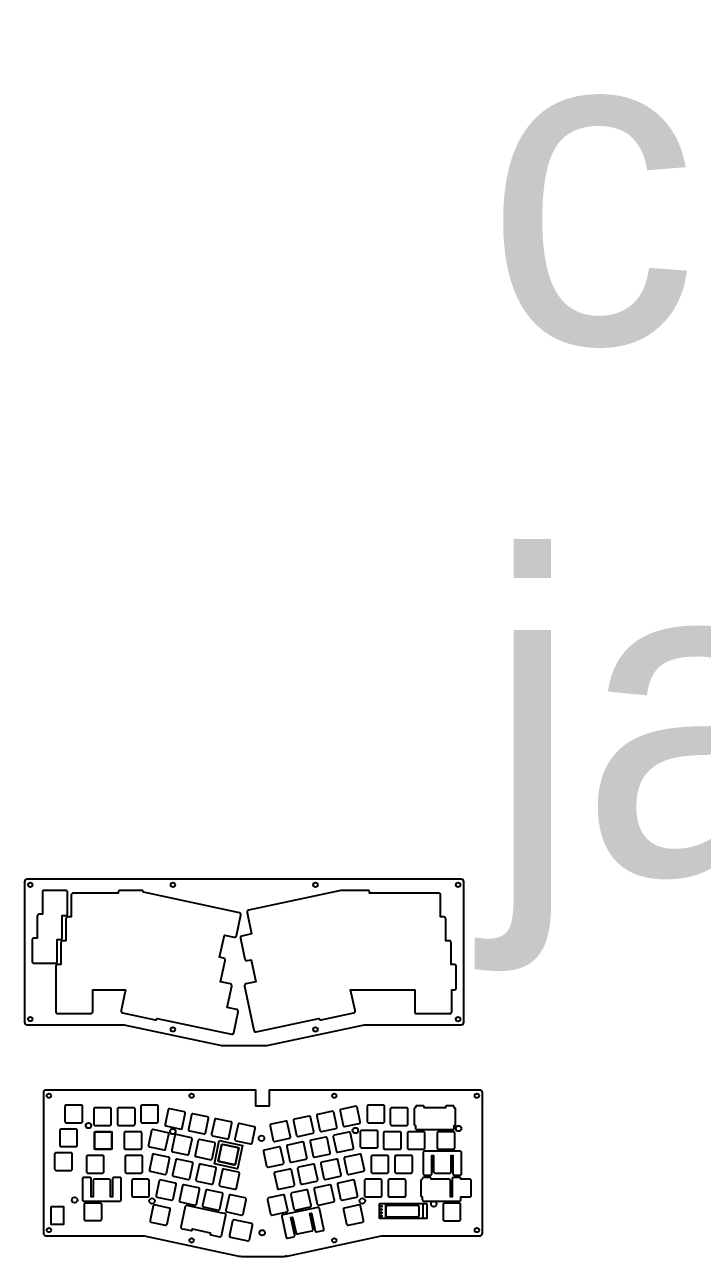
# Model space of a CAD drawing. Extents: x 59 to 2996, y -153 to 1402.
# Drawn here: x 865 to 1407, y 417 to 1402 of the extents above; entities that cross this region are included whole.
import ezdxf

# ---------------------------------------------------------------- set-up
doc = ezdxf.new("R2010")
doc.units = 0
doc.layers.get('0').update_dxf_attribs({"linetype": 'CONTINUOUS'})
doc.layers.add('OLED', color=7, linetype='CONTINUOUS')

msp = doc.modelspace()

# ---------------------------------------------------------------- linework, layer by layer
for p, q in [((1148.67, 447.44), (1148.67, 459.44)), ((1148.67, 459.44), (1186.67, 459.44)), ((1148.67, 447.44), (1148.67, 459.44)), ((1153.67, 459.44), (1153.67, 447.44)), ((1154.17, 449.71), (1154.17, 457.17)), ((1155.17, 458.17), (1179.17, 458.17)), ((1180.17, 457.17), (1180.17, 449.71)), ((1183.67, 447.44), (1183.67, 459.44)), ((1186.67, 459.44), (1186.67, 447.44)), ((1186.67, 447.44), (1148.67, 447.44)), ((1179.17, 448.71), (1155.17, 448.71))]:
    msp.add_line(p, q)
at = {"color": 7, "linetype": 'Continuous', "lineweight": 25}
for points in [[(945.58, 602.26), (1021.22, 586.18, 0.052408), (1023.3, 585.96), (1057.77, 585.96, 0.052408), (1059.85, 586.18), (1135.49, 602.26, -0.052408), (1137.57, 602.47), (1214.18, 602.47, 0.414214), (1216.18, 604.47), (1216.18, 716.87, 0.414214), (1214.18, 718.87), (866.89, 718.87, 0.414214), (864.89, 716.87), (864.89, 604.47, 0.414214), (866.89, 602.47), (943.5, 602.47, -0.052408)], [(895.02, 672.26), (895.02, 689.81), (897.68, 689.81, 0.414214), (899.18, 691.31), (899.18, 708.37, 0.414214), (897.68, 709.87), (880.62, 709.87, 0.414214), (879.12, 708.37), (879.12, 690.82), (876.46, 690.82, 0.414214), (874.96, 689.32), (874.96, 671.77), (872.39, 671.77, 0.414214), (870.89, 670.27), (870.89, 653.21, 0.414214), (872.39, 651.71), (889.45, 651.71, 0.414214), (890.95, 653.21), (890.95, 670.76), (893.52, 670.76, 0.414214)], [(1036.68, 692.04), (959.89, 708.37), (959.89, 708.37, 0.414214), (958.39, 709.87), (941.33, 709.87, 0.414214), (939.83, 708.37), (939.83, 707.73), (903.64, 707.73, 0.414214), (902.14, 706.23), (902.14, 688.68), (899.48, 688.68, 0.414214), (897.98, 687.18), (897.98, 669.63), (895.41, 669.63, 0.414214), (893.91, 668.13), (893.91, 650.58), (891.24, 650.58, 0.414214), (889.74, 649.08), (889.74, 612.97, 0.414214), (891.24, 611.47), (917.84, 611.47, 0.414214), (919.34, 612.97), (919.34, 630.52), (945.64, 630.52), (942.07, 613.74, 0.414214), (943.23, 611.96), (969.23, 606.43, 0.414214), (971.01, 607.59), (971.01, 607.59), (1030.42, 594.96, 0.414214), (1032.2, 596.12), (1035.75, 612.8, 0.414214), (1034.59, 614.58), (1026.96, 616.2), (1030.61, 633.37, 0.414214), (1029.45, 635.15), (1021.61, 636.82), (1025.26, 653.98, 0.414214), (1024.1, 655.76), (1020.91, 656.44), (1024.66, 674.09), (1032.51, 672.42, 0.414214), (1034.29, 673.58), (1037.84, 690.26, 0.414214)], [(1128.11, 611.96, 0.414214), (1129.27, 613.74), (1125.7, 630.52), (1176.91, 630.52), (1176.91, 612.93, 0.414214), (1178.41, 611.43), (1205.01, 611.43, 0.414214), (1206.51, 612.93), (1206.51, 630.52), (1208.68, 630.52, 0.414214), (1210.18, 632.02), (1210.18, 649.08, 0.414214), (1208.68, 650.58), (1206.01, 650.58), (1206.01, 668.13, 0.414214), (1204.51, 669.63), (1201.75, 669.63), (1201.75, 687.18, 0.414214), (1200.25, 688.68), (1197.58, 688.68), (1197.58, 706.23, 0.414214), (1196.08, 707.73), (1140.85, 707.73), (1140.85, 708.37, 0.414214), (1139.35, 709.87), (1120.82, 709.87, 0.010008), (1120.76, 709.87), (1118.17, 709.77, 0.042377), (1117.92, 709.74), (1043.98, 694.02, 0.414214), (1042.82, 692.24), (1046.47, 675.07), (1038.63, 673.4, 0.414214), (1037.47, 671.62), (1041.02, 654.94, 0.414214), (1042.8, 653.78), (1045.99, 654.46), (1049.74, 636.82), (1041.89, 635.15, 0.414214), (1040.73, 633.37), (1048.24, 598.04, 0.414214), (1050.02, 596.89), (1100.33, 607.58, 0.413431), (1102.11, 606.43)], [(897.13, 525.16, 0.414214), (898.13, 524.16), (910.13, 524.16, 0.414214), (911.13, 525.16), (911.13, 537.16, 0.414214), (910.13, 538.16), (898.13, 538.16, 0.414214), (897.13, 537.16)], [(920.15, 523.02, 0.414214), (921.15, 522.02), (933.15, 522.02, 0.414214), (934.15, 523.02), (934.15, 535.02, 0.414214), (933.15, 536.02), (921.15, 536.02, 0.414214), (920.15, 535.02)], [(939.2, 523.02, 0.414214), (940.2, 522.02), (952.2, 522.02, 0.414214), (953.2, 523.02), (953.2, 535.02, 0.414214), (952.2, 536.02), (940.2, 536.02, 0.414214), (939.2, 535.02)], [(957.84, 525.16, 0.414214), (958.84, 524.16), (970.84, 524.16, 0.414214), (971.84, 525.16), (971.84, 537.16, 0.414214), (970.84, 538.16), (958.84, 538.16, 0.414214), (957.84, 537.16)], [(977.24, 522.78, 0.414214), (978.01, 521.6), (989.75, 519.1, 0.414214), (990.94, 519.87), (993.43, 531.61, 0.414214), (992.66, 532.8), (980.92, 535.29, 0.414214), (979.74, 534.52)], [(1101.06, 517.89, 0.414214), (1102.25, 517.12), (1113.99, 519.62, 0.414214), (1114.76, 520.8), (1112.26, 532.54, 0.414214), (1111.08, 533.31), (1099.34, 530.81, 0.414214), (1098.57, 529.63)], [(1119.7, 521.85, 0.414214), (1120.88, 521.08), (1132.62, 523.58, 0.414214), (1133.39, 524.76), (1130.9, 536.5, 0.414214), (1129.71, 537.27), (1117.97, 534.78, 0.414214), (1117.2, 533.59)], [(1138.8, 525.16, 0.414214), (1139.8, 524.16), (1151.8, 524.16, 0.414214), (1152.8, 525.16), (1152.8, 537.16, 0.414214), (1151.8, 538.16), (1139.8, 538.16, 0.414214), (1138.8, 537.16)], [(1157.43, 523.02, 0.414214), (1158.43, 522.02), (1170.43, 522.02, 0.414214), (1171.43, 523.02), (1171.43, 535.02, 0.414214), (1170.43, 536.02), (1158.43, 536.02, 0.414214), (1157.43, 535.02)], [(1177.56, 536.02), (1177.48, 536.02, 0.414214), (1176.48, 535.02), (1176.48, 523.02, 0.414214), (1177.48, 522.02), (1177.56, 522.02), (1177.56, 519.66, 0.414214), (1178.56, 518.66), (1207.44, 518.66, 0.414215), (1208.44, 519.66), (1208.44, 522.02), (1208.53, 522.02, 0.414214), (1209.53, 523.02), (1209.53, 535.02, 0.414214), (1208.53, 536.02), (1208.44, 536.02), (1208.44, 536.6, 0.414215), (1207.44, 537.6), (1202.44, 537.6, 0.414214), (1201.44, 536.6), (1201.44, 536.02), (1184.56, 536.02), (1184.56, 536.6, 0.414214), (1183.56, 537.6), (1178.56, 537.6, 0.414214), (1177.56, 536.6)], [(995.88, 518.82, 0.414214), (996.65, 517.64), (1008.38, 515.14, 0.414214), (1009.57, 515.91), (1012.07, 527.65, 0.414214), (1011.3, 528.83), (999.56, 531.33, 0.414214), (998.37, 530.56)], [(1014.51, 514.86, 0.414214), (1015.28, 513.67), (1027.02, 511.18, 0.414214), (1028.2, 511.95), (1030.7, 523.69, 0.414214), (1029.93, 524.87), (1018.19, 527.37, 0.414214), (1017, 526.6)], [(1033.14, 510.9, 0.414214), (1033.91, 509.71), (1045.65, 507.22, 0.414214), (1046.84, 507.99), (1049.33, 519.73, 0.414214), (1048.56, 520.91), (1036.82, 523.41, 0.414214), (1035.64, 522.64)], [(1063.8, 509.97, 0.414214), (1064.98, 509.2), (1076.72, 511.69, 0.414214), (1077.49, 512.88), (1075, 524.62, 0.414214), (1073.81, 525.39), (1062.07, 522.89, 0.414214), (1061.3, 521.71)], [(1082.43, 513.93, 0.414214), (1083.62, 513.16), (1095.35, 515.65, 0.414214), (1096.12, 516.84), (1093.63, 528.58, 0.414214), (1092.44, 529.35), (1080.71, 526.85, 0.414214), (1079.94, 525.67)], [(892.97, 506.11, 0.414214), (893.97, 505.11), (905.97, 505.11, 0.414214), (906.97, 506.11), (906.97, 518.11, 0.414214), (905.97, 519.11), (893.97, 519.11, 0.414214), (892.97, 518.11)], [(920.75, 503.97, 0.414214), (921.75, 502.97), (933.75, 502.97, 0.414214), (934.75, 503.97), (934.75, 515.97, 0.414214), (933.75, 516.97), (921.75, 516.97, 0.414214), (920.75, 515.97)], [(944.56, 503.97, 0.414214), (945.56, 502.97), (957.56, 502.97, 0.414214), (958.56, 503.97), (958.56, 515.97, 0.414214), (957.56, 516.97), (945.56, 516.97, 0.414214), (944.56, 515.97)], [(963.96, 506.13, 0.414214), (964.73, 504.95), (976.47, 502.45, 0.414214), (977.66, 503.22), (980.15, 514.96, 0.414214), (979.38, 516.15), (967.64, 518.64, 0.414214), (966.46, 517.87)], [(982.6, 502.17, 0.414214), (983.37, 500.99), (995.1, 498.49, 0.414214), (996.29, 499.26), (998.79, 511, 0.414214), (998.02, 512.18), (986.28, 514.68, 0.414214), (985.09, 513.91)], [(1095.7, 497.28, 0.414214), (1096.89, 496.51), (1108.63, 499.01, 0.414214), (1109.4, 500.19), (1106.9, 511.93, 0.414214), (1105.72, 512.7), (1093.98, 510.2, 0.414214), (1093.21, 509.02)], [(1114.34, 501.24, 0.414214), (1115.52, 500.47), (1127.26, 502.97, 0.414214), (1128.03, 504.15), (1125.54, 515.89, 0.414214), (1124.35, 516.66), (1112.61, 514.17, 0.414214), (1111.84, 512.98)], [(1133.44, 505.03, 0.414214), (1134.44, 504.03), (1146.44, 504.03, 0.414214), (1147.44, 505.03), (1147.44, 517.03, 0.414214), (1146.44, 518.03), (1134.44, 518.03, 0.414214), (1133.44, 517.03)], [(1152.07, 503.97, 0.414214), (1153.07, 502.97), (1165.07, 502.97, 0.414214), (1166.07, 503.97), (1166.07, 515.97, 0.414214), (1165.07, 516.97), (1153.07, 516.97, 0.414214), (1152.07, 515.97)], [(1171.12, 503.97, 0.414214), (1172.12, 502.97), (1184.12, 502.97, 0.414214), (1185.12, 503.97), (1185.12, 515.97, 0.414214), (1184.12, 516.97), (1172.12, 516.97, 0.414214), (1171.12, 515.97)], [(1194.94, 503.97, 0.414214), (1195.94, 502.97), (1207.94, 502.97, 0.414214), (1208.94, 503.97), (1208.94, 515.97, 0.414214), (1207.94, 516.97), (1195.94, 516.97, 0.414214), (1194.94, 515.97)], [(1001.23, 498.21, 0.414214), (1002, 497.02), (1013.74, 494.53, 0.414214), (1014.92, 495.3), (1017.42, 507.04, 0.414214), (1016.65, 508.22), (1004.91, 510.72, 0.414214), (1003.72, 509.95)], [(1019.86, 494.25, 0.414214), (1020.63, 493.06), (1032.37, 490.57, 0.414214), (1033.56, 491.34), (1036.05, 503.08, 0.414214), (1035.28, 504.26), (1023.54, 506.76, 0.414214), (1022.36, 505.99)], [(1058.44, 489.36, 0.414214), (1059.62, 488.59), (1071.36, 491.08, 0.414214), (1072.13, 492.27), (1069.64, 504.01, 0.414214), (1068.45, 504.78), (1056.71, 502.28, 0.414214), (1055.94, 501.1)], [(1077.07, 493.32, 0.414214), (1078.26, 492.55), (1089.99, 495.04, 0.414214), (1090.76, 496.23), (1088.27, 507.97, 0.414214), (1087.08, 508.74), (1075.35, 506.24, 0.414214), (1074.58, 505.06)], [(901.9, 486.06, 0.414214), (902.9, 487.06), (902.9, 499.06, 0.414214), (901.9, 500.06), (889.9, 500.06, 0.414214), (888.9, 499.06), (888.9, 487.06, 0.414214), (889.9, 486.06)], [(927.3, 483.92, 0.414214), (928.3, 484.92), (928.3, 496.92, 0.414214), (927.3, 497.92), (915.3, 497.92, 0.414214), (914.3, 496.92), (914.3, 484.92, 0.414214), (915.3, 483.92)], [(945.26, 484.92, 0.414214), (946.26, 483.92), (958.26, 483.92, 0.414214), (959.26, 484.92), (959.26, 496.92, 0.414214), (958.26, 497.92), (946.26, 497.92, 0.414214), (945.26, 496.92)], [(964.66, 486.5, 0.414214), (965.43, 485.32), (977.17, 482.82, 0.414214), (978.36, 483.59), (980.85, 495.33, 0.414214), (980.08, 496.52), (968.34, 499.01, 0.414214), (967.16, 498.24)], [(983.3, 482.54, 0.414214), (984.07, 481.36), (995.8, 478.86, 0.414214), (996.99, 479.63), (999.49, 491.37, 0.414214), (998.72, 492.55), (986.98, 495.05, 0.414214), (985.79, 494.28)], [(1104.32, 479.63, 0.414214), (1105.51, 478.86), (1117.25, 481.36, 0.414214), (1118.02, 482.54), (1115.52, 494.28, 0.414214), (1114.34, 495.05), (1102.6, 492.55, 0.414214), (1101.83, 491.37)], [(1122.96, 483.59, 0.414214), (1124.14, 482.82), (1135.88, 485.32, 0.414214), (1136.65, 486.5), (1134.16, 498.24, 0.414214), (1132.97, 499.01), (1121.23, 496.52, 0.414214), (1120.46, 495.33)], [(1142.06, 484.92, 0.414214), (1143.06, 483.92), (1155.06, 483.92, 0.414214), (1156.06, 484.92), (1156.06, 496.92, 0.414214), (1155.06, 497.92), (1143.06, 497.92, 0.414214), (1142.06, 496.92)], [(1161.11, 484.92, 0.414214), (1162.11, 483.92), (1174.11, 483.92, 0.414214), (1175.11, 484.92), (1175.11, 496.92, 0.414214), (1174.11, 497.92), (1162.11, 497.92, 0.414214), (1161.11, 496.92)], [(1001.93, 478.58, 0.414214), (1002.7, 477.39), (1014.44, 474.9, 0.414214), (1015.62, 475.67), (1018.12, 487.41, 0.414214), (1017.35, 488.59), (1005.61, 491.09, 0.414214), (1004.42, 490.32)], [(1020.56, 474.62, 0.414214), (1021.33, 473.43), (1033.07, 470.94, 0.414214), (1034.26, 471.71), (1036.75, 483.45, 0.414214), (1035.98, 484.63), (1024.24, 487.13, 0.414214), (1023.06, 486.36)], [(1067.06, 471.71, 0.414214), (1068.24, 470.94), (1079.98, 473.43, 0.414214), (1080.75, 474.62), (1078.26, 486.36, 0.414214), (1077.07, 487.13), (1065.33, 484.63, 0.414214), (1064.56, 483.45)], [(1085.69, 475.67, 0.414214), (1086.88, 474.9), (1098.61, 477.39, 0.414214), (1099.38, 478.58), (1096.89, 490.32, 0.414214), (1095.7, 491.09), (1083.97, 488.59, 0.414214), (1083.2, 487.41)], [(911.22, 462.51, 0.414214), (912.22, 461.51), (941.1, 461.51, 0.414215), (942.1, 462.51), (942.1, 479.45, 0.414215), (941.1, 480.45), (936.1, 480.45, 0.414214), (935.1, 479.45), (935.1, 464.87), (933.66, 464.87), (933.66, 477.87, 0.414214), (932.66, 478.87), (920.66, 478.87, 0.414214), (919.66, 477.87), (919.66, 464.87), (918.22, 464.87), (918.22, 479.45, 0.414214), (917.22, 480.45), (912.22, 480.45, 0.414214), (911.22, 479.45)], [(950.61, 465.87, 0.414214), (951.61, 464.87), (963.61, 464.87, 0.414214), (964.61, 465.87), (964.61, 477.87, 0.414214), (963.61, 478.87), (951.61, 478.87, 0.414214), (950.61, 477.87)], [(970.01, 465.89, 0.414214), (970.78, 464.71), (982.52, 462.21, 0.414214), (983.71, 462.98), (986.2, 474.72, 0.414214), (985.43, 475.91), (973.69, 478.4, 0.414214), (972.51, 477.63)], [(988.65, 461.93, 0.414214), (989.42, 460.75), (1001.15, 458.25, 0.414214), (1002.34, 459.02), (1004.84, 470.76, 0.414214), (1004.07, 471.94), (992.33, 474.44, 0.414214), (991.14, 473.67)], [(1098.96, 459.02, 0.414214), (1100.15, 458.25), (1111.89, 460.75, 0.414214), (1112.66, 461.93), (1110.16, 473.67, 0.414214), (1108.98, 474.44), (1097.24, 471.94, 0.414214), (1096.47, 470.76)], [(1130.52, 464.71, 0.414214), (1131.29, 465.89), (1128.8, 477.63, 0.414214), (1127.61, 478.4), (1115.87, 475.91, 0.414214), (1115.1, 474.72), (1117.6, 462.98, 0.414214), (1118.78, 462.21)], [(1136.7, 465.87, 0.414214), (1137.7, 464.87), (1149.7, 464.87, 0.414214), (1150.7, 465.87), (1150.7, 477.87, 0.414214), (1149.7, 478.87), (1137.7, 478.87, 0.414214), (1136.7, 477.87)], [(1155.75, 465.87, 0.414214), (1156.75, 464.87), (1168.75, 464.87, 0.414214), (1169.75, 465.87), (1169.75, 477.87, 0.414214), (1168.75, 478.87), (1156.75, 478.87, 0.414214), (1155.75, 477.87)], [(1183.03, 478.87), (1182.94, 478.87, 0.414214), (1181.94, 477.87), (1181.94, 465.87, 0.414214), (1182.94, 464.87), (1183.03, 464.87), (1183.03, 462.51, 0.414214), (1184.03, 461.51), (1212.91, 461.51, 0.414215), (1213.91, 462.51), (1213.91, 464.87), (1221.14, 464.87, 0.414214), (1222.14, 465.87), (1222.14, 477.87, 0.414214), (1221.14, 478.87), (1213.91, 478.87), (1213.91, 479.45, 0.414215), (1212.91, 480.45), (1207.91, 480.45, 0.414214), (1206.91, 479.45), (1206.91, 464.87), (1205.47, 464.87), (1205.47, 477.87, 0.414214), (1204.47, 478.87), (1190.03, 478.87), (1190.03, 479.45, 0.414214), (1189.03, 480.45), (1184.03, 480.45, 0.414214), (1183.03, 479.45)], [(1007.28, 457.97, 0.414214), (1008.05, 456.78), (1019.79, 454.29, 0.414214), (1020.97, 455.06), (1023.47, 466.8, 0.414214), (1022.7, 467.98), (1010.96, 470.48, 0.414214), (1009.77, 469.71)], [(1025.91, 454.01, 0.414214), (1026.68, 452.82), (1038.42, 450.33, 0.414214), (1039.61, 451.1), (1042.1, 462.84, 0.414214), (1041.33, 464.02), (1029.59, 466.52, 0.414214), (1028.41, 465.75)], [(1061.7, 451.1, 0.414214), (1062.88, 450.33), (1074.62, 452.82, 0.414214), (1075.39, 454.01), (1072.9, 465.75, 0.414214), (1071.71, 466.52), (1059.97, 464.02, 0.414214), (1059.2, 462.84)], [(1080.33, 455.06, 0.414214), (1081.52, 454.29), (1093.25, 456.78, 0.414214), (1094.02, 457.97), (1091.53, 469.71, 0.414214), (1090.34, 470.48), (1078.61, 467.98, 0.414214), (1077.84, 466.8)], [(912.52, 446.82, 0.414214), (913.52, 445.82), (925.52, 445.82, 0.414214), (926.52, 446.82), (926.52, 458.82, 0.414214), (925.52, 459.82), (913.52, 459.82, 0.414214), (912.52, 458.82)], [(965.2, 445.9, 0.414214), (965.97, 444.72), (977.71, 442.22, 0.414214), (978.9, 442.99), (981.39, 454.73, 0.414214), (980.62, 455.92), (968.88, 458.41, 0.414214), (967.7, 457.64)], [(1025.87, 450.24, 0.414214), (1025.1, 451.42), (1022.9, 451.89, 0.023632), (1022.81, 451.91), (994.57, 457.92, 0.414215), (993.38, 457.15), (989.86, 440.58, 0.414215), (990.63, 439.39), (992.83, 438.92, 0.023632), (992.92, 438.9), (997.81, 437.86, 0.414214), (999, 438.63), (999.12, 439.21, 0.023636), (999.21, 439.19), (1001.41, 438.72, 0.023632), (1001.5, 438.7), (1013.24, 436.2, 0.023636), (1013.33, 436.19), (1013.21, 435.61, 0.414214), (1013.98, 434.43), (1016.18, 433.96, 0.023632), (1016.27, 433.94), (1021.16, 432.9, 0.414214), (1022.35, 433.67)], [(1100.75, 455.62, 0.414214), (1099.57, 456.39), (1071.32, 450.38, 0.414215), (1070.55, 449.2), (1074.07, 432.63, 0.414215), (1075.26, 431.86), (1080.15, 432.9, 0.414214), (1080.92, 434.08), (1077.89, 448.35), (1079.29, 448.65), (1082, 435.93, 0.414214), (1083.18, 435.16), (1094.92, 437.66, 0.414214), (1095.69, 438.84), (1092.99, 451.56), (1094.4, 451.86), (1097.43, 437.59, 0.414214), (1098.61, 436.82), (1103.5, 437.86, 0.414214), (1104.27, 439.05)], [(1122.41, 442.99, 0.414214), (1123.59, 442.22), (1135.33, 444.72, 0.414214), (1136.1, 445.9), (1133.61, 457.64, 0.414214), (1132.42, 458.41), (1120.68, 455.92, 0.414214), (1119.91, 454.73)], [(1199.69, 446.77, 0.414214), (1200.69, 445.77), (1212.69, 445.77, 0.414214), (1213.69, 446.77), (1213.69, 458.77, 0.414214), (1212.69, 459.77), (1200.69, 459.77, 0.414214), (1199.69, 458.77)], [(1028.72, 433.94, 0.414214), (1029.49, 432.75), (1043.56, 429.76, 0.414214), (1044.75, 430.53), (1047.24, 442.27, 0.414214), (1046.47, 443.46), (1032.41, 446.44, 0.414214), (1031.22, 445.67)]]:
    msp.add_lwpolyline(points, format="xyb", close=True, dxfattribs=at)
for points in [[(1074.83, 417.49), (1150.47, 433.57, -0.052408), (1152.55, 433.79), (1229.17, 433.79, 0.414214), (1231.17, 435.79), (1231.17, 548.19, 0.414214), (1229.17, 550.19), (1060.62, 550.19), (1060.62, 548.19), (1060.62, 537.42), (1059.47, 537.42), (1051.07, 537.42), (1049.92, 537.42), (1049.92, 548.19), (1049.92, 550.19), (881.87, 550.19, 0.414214), (879.87, 548.19), (879.87, 435.79, 0.414214), (881.87, 433.79), (958.48, 433.79, -0.052408), (960.56, 433.57), (1036.2, 417.49, 0.052408), (1038.28, 417.27), (1072.75, 417.27, 0.052408), (1074.83, 417.49, -0.052408), (1072.75, 417.27)], [(1206.06, 484.92), (1206.06, 497.92), (1207.5, 497.92), (1207.5, 483.33, 0.414214), (1208.5, 482.33), (1213.5, 482.33, 0.414214), (1214.5, 483.33), (1214.5, 500.27, 0.414214), (1213.5, 501.27), (1184.62, 501.27, 0.414215), (1183.62, 500.27), (1183.62, 483.33, 0.414215), (1184.62, 482.33), (1189.62, 482.33, 0.414214), (1190.62, 483.33), (1190.62, 497.92), (1192.06, 497.92), (1192.06, 484.92, 0.414213), (1193.06, 483.92)], [(1193.06, 483.92), (1205.06, 483.92, 0.414214), (1206.06, 484.92)]]:
    msp.add_lwpolyline(points, format="xyb", dxfattribs=at)
at = {"color": 2, "linetype": 'Continuous'}
for points in [[(920.75, 516.97), (934.75, 516.97), (934.75, 502.97), (920.75, 502.97)], [(1020.62, 509.96), (1039.26, 506), (1035.29, 487.37), (1016.66, 491.33)], [(1022.57, 506.97), (1036.26, 504.06), (1033.35, 490.36), (1019.66, 493.27)]]:
    msp.add_lwpolyline(points, close=True, dxfattribs=at)
msp.add_lwpolyline([(886.05, 457.19), (896.07, 457.19), (896.07, 442.76), (886.05, 442.76)], close=True)
at = {"color": 7, "linetype": 'Continuous', "lineweight": 25}
for centre in [(869.39, 714.37), (983.48, 714.37), (1097.58, 714.37), (1211.68, 714.37), (869.39, 606.97), (1211.68, 606.93), (983.48, 598.71), (1097.58, 598.71), (884.37, 545.69), (998.47, 545.69), (1112.57, 545.69), (1226.67, 545.69), (884.37, 438.29), (1226.67, 438.24), (998.47, 430.02), (1112.57, 430.02)]:
    msp.add_circle(centre, 1.75, dxfattribs=at)
at = {"color": 2, "linetype": 'Continuous'}
for centre in [(915.98, 521.87), (983.45, 517.11), (1054.36, 511.62), (1129.5, 517.9), (1212.05, 519.49), (904.87, 462.34), (966.78, 461.55), (1135.06, 461.55), (1192.21, 459.17), (1054.89, 436.15)]:
    msp.add_circle(centre, 2.2, dxfattribs=at)
at = {"linetype": 'Continuous'}
for centre in [(1150.17, 457.25), (1150.17, 454.71), (1150.17, 452.17), (1150.17, 449.63)]:
    msp.add_circle(centre, 0.5, dxfattribs=at)
for centre, start, end in [((1155.17, 457.17), 90, 180), ((1179.17, 457.17), 0, 90), ((1155.17, 449.71), 180, 270), ((1179.17, 449.71), 270, 0)]:
    msp.add_arc(centre, 1, start, end)
at = {"layer": 'OLED', "color": 7}
msp.add_lwpolyline([(1186.67, 459.44), (1186.67, 447.44), (1183.67, 447.44), (1183.67, 459.44), (1186.67, 459.44)], dxfattribs=at)

# ---------------------------------------------------------------- texts
at = {"color": 2, "linetype": 'Continuous'}
for s, height, p in [('cutout LED', 254.938, (1233.23, 1147.25)), ('jangan lupa', 254.9379, (1233.23, 722.35))]:
    msp.add_text(s, height=height, dxfattribs=at).set_placement(p)

doc.saveas('drawing.dxf')
